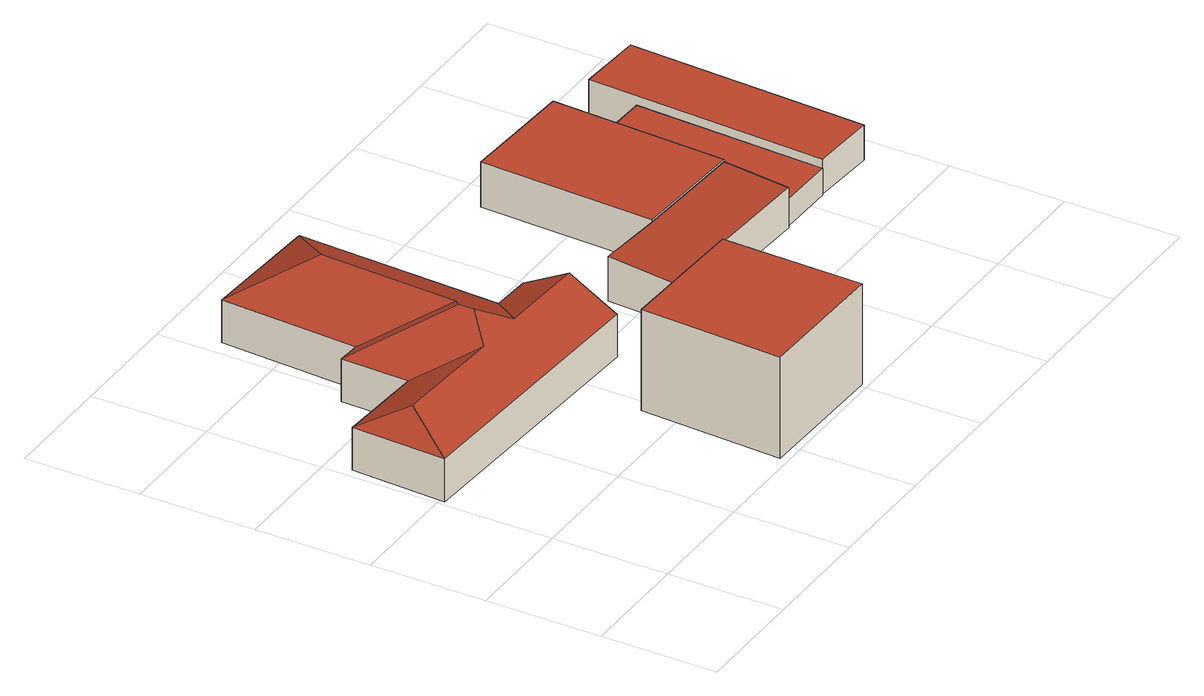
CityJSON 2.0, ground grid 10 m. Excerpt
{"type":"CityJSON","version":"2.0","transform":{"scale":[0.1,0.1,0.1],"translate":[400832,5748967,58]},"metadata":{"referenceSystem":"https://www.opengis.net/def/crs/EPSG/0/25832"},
"CityObjects":{
"building1":{"type":"Building","attributes":{"Gemeindeschluessel":"05515000","Geometrietyp2DReferenz":"3000","function":"31001_2700","roofType":"5000","measuredHeight":7.37},"geometry":[{"type":"Solid","lod":"2","boundaries":[[[[0,1,2,3]],[[4,5,1,0]],[[6,7,5,4]],[[8,9,7,6]],[[10,11,9,8]],[[12,13,11,10]],[[14,15,13,12]],[[16,17,15,14]],[[18,19,17,16]],[[3,2,19,18]],[[20,18,16,21]],[[16,14,21]],[[22,23,20,21,14,12,24]],[[12,10,24]],[[24,10,8,22]],[[25,26,23,22,8,6,27]],[[27,6,4]],[[27,4,0,25]],[[25,0,3,26]],[[23,26,3,18,20]],[[1,5,7,9,11,13,15,17,19,2]]]],"semantics":{"surfaces":[{"type":"WallSurface"},{"type":"RoofSurface"},{"type":"GroundSurface"}],"values":[[0,0,0,0,0,0,0,0,0,0,1,1,1,0,1,1,1,1,1,1,2]]}}]},
"building2":{"type":"Building","attributes":{"Gemeindeschluessel":"05515000","Geometrietyp2DReferenz":"3000","function":"51003_1201","roofType":"9999","measuredHeight":9},"geometry":[{"type":"Solid","lod":"2","boundaries":[[[[28,29,30,31]],[[29,32,33,30]],[[28,34,32,29]],[[31,35,34,28]],[[30,33,35,31]],[[32,34,35,33]]]],"semantics":{"surfaces":[{"type":"RoofSurface"},{"type":"WallSurface"},{"type":"GroundSurface"}],"values":[[0,1,1,1,1,2]]}}]},
"building3":{"type":"Building","attributes":{"Gemeindeschluessel":"05515000","Geometrietyp2DReferenz":"3000","function":"31001_2460","roofType":"2100","measuredHeight":3.98},"geometry":[{"type":"Solid","lod":"2","boundaries":[[[[36,37,38,39]],[[40,41,37,36]],[[42,43,41,40]],[[44,45,43,42]],[[39,38,45,44]],[[42,40,36,39,44]],[[37,41,43,45,38]]]],"semantics":{"surfaces":[{"type":"WallSurface"},{"type":"RoofSurface"},{"type":"GroundSurface"}],"values":[[0,0,0,0,0,1,2]]}}]},
"building4":{"type":"Building","attributes":{"Gemeindeschluessel":"05515000","Geometrietyp2DReferenz":"3000","function":"31001_2000","roofType":"1000","measuredHeight":3.98},"geometry":[{"type":"Solid","lod":"2","boundaries":[[[[46,47,48,49]],[[50,51,47,46]],[[52,53,51,50]],[[49,48,53,52]],[[50,46,49,52]],[[47,51,53,48]]]],"semantics":{"surfaces":[{"type":"WallSurface"},{"type":"RoofSurface"},{"type":"GroundSurface"}],"values":[[0,0,0,0,1,2]]}}]},
"building5":{"type":"Building","attributes":{"Gemeindeschluessel":"05515000","Geometrietyp2DReferenz":"3000","function":"51003_1201","roofType":"1000","measuredHeight":2.41},"geometry":[{"type":"Solid","lod":"2","boundaries":[[[[54,53,55,56]],[[57,58,53,54]],[[59,60,58,57]],[[61,62,60,59]],[[56,55,62,61]],[[59,57,54,56,61]],[[53,58,60,62,55]]]],"semantics":{"surfaces":[{"type":"WallSurface"},{"type":"RoofSurface"},{"type":"GroundSurface"}],"values":[[0,0,0,0,0,1,2]]}}]},
"building6":{"type":"Building","attributes":{"Gemeindeschluessel":"05515000","Geometrietyp2DReferenz":"3000","function":"31001_2460","roofType":"1000","measuredHeight":3.09},"geometry":[{"type":"Solid","lod":"2","boundaries":[[[[63,64,65,66]],[[67,68,64,63]],[[69,70,68,67]],[[66,65,70,69]],[[67,63,66,69]],[[64,68,70,65]]]],"semantics":{"surfaces":[{"type":"WallSurface"},{"type":"RoofSurface"},{"type":"GroundSurface"}],"values":[[0,0,0,0,1,2]]}}]}
},
"vertices":[
[108,332,48],[108,332,10],[88,333,10],[88,333,48],[115,452,48],[115,452,10],[222,446,48],[222,446,10],[214,269,48],[214,269,10],[248,267,48],[248,267,10],[245,184,48],[245,184,10],[5,196,48],[5,196,10],[9,278,48],[9,278,10],[86,274,48],[86,274,10],[125,231,71],[27,236,71],[170,230,71],[149,253,84],[246,226,71],[160,275,78],[149,266,84],[166,395,78],
[303,5,100],[305,127,100],[189,131,100],[183,7,100],[305,127,10],[189,131,10],[303,5,10],[183,7,10],
[308,228,51],[308,228,11],[305,169,11],[305,169,47],[366,223,51],[366,223,11],[466,218,51],[466,218,11],[464,161,47],[464,161,11],
[372,375,53],[372,375,13],[366,223,13],[366,223,53],[473,370,53],[473,370,13],[466,218,53],[466,218,13],
[466,218,37],[464,161,13],[464,161,37],[471,327,37],[471,327,13],[521,325,37],[521,325,13],[514,160,37],[514,160,13],
[523,368,45],[523,368,14],[514,160,14],[514,160,45],[581,365,45],[581,365,14],[571,157,45],[571,157,14]
]}
